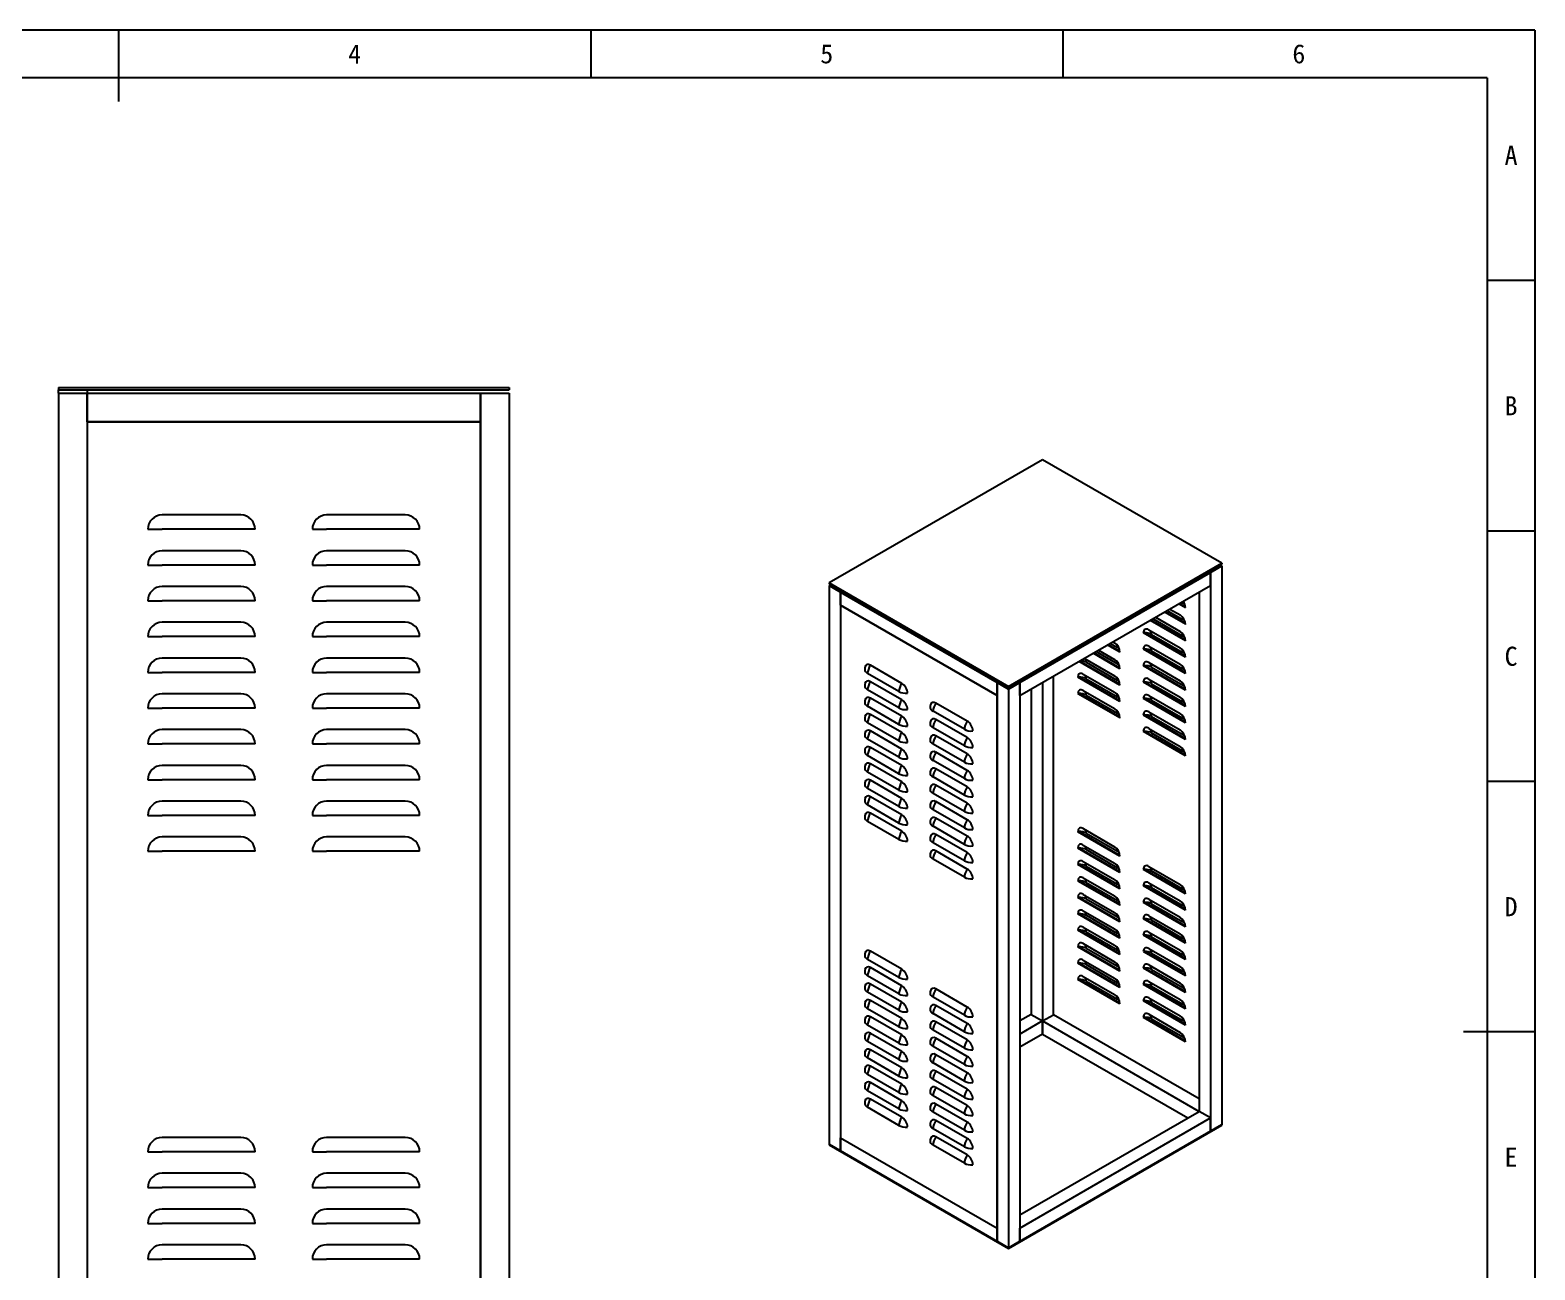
# Model space of a CAD drawing. Header units: millimetres. Extents: x -25 to 569, y -10 to 410.
# Drawn here: x 253.4 to 569, y 150.1 to 410 of the extents above; entities that cross this region are included whole.
import ezdxf
from ezdxf.enums import TextEntityAlignment as Align

# ---------------------------------------------------------------- set-up
doc = ezdxf.new("R2010")
doc.units = ezdxf.units.MM
doc.header["$LTSCALE"] = 10
for name, color, linetype in [('1轮廓实线层', 7, 'Continuous'), ('2细线层', 4, 'Continuous'), ('6文字层', 3, 'Continuous')]:
    doc.layers.add(name, color=color, linetype=linetype)

msp = doc.modelspace()

# ---------------------------------------------------------------- linework, layer by layer
at = {"layer": '1轮廓实线层'}
for p, q in [((272, 410), (272, 395)), ((559, 400), (0, 400)), ((559, 400), (559, 0)), ((569, 200), (554, 200))]:
    msp.add_line(p, q, dxfattribs=at)
at = {"layer": '1轮廓实线层', "color": 7}
for p, q in [((259.38, 335.07), (353.88, 335.07)), ((259.38, 335.07), (259.38, 334.62)), ((259.38, 334.62), (353.88, 334.62)), ((259.38, 333.87), (259.38, 334.62)), ((265.38, 334.62), (265.38, 333.87)), ((353.88, 335.07), (353.88, 334.62)), ((259.38, 333.87), (259.38, 78.87)), ((259.38, 333.87), (265.38, 333.87)), ((265.38, 333.87), (265.38, 78.87)), ((265.38, 333.87), (347.88, 333.87)), ((265.38, 327.87), (265.38, 333.87)), ((347.88, 333.87), (347.88, 78.87)), ((347.88, 327.87), (347.88, 333.87)), ((347.88, 333.87), (353.88, 333.87)), ((353.88, 333.87), (353.88, 78.87)), ((265.38, 327.87), (265.38, 84.87)), ((265.38, 327.87), (347.88, 327.87)), ((347.88, 327.87), (265.38, 327.87)), ((347.88, 84.87), (347.88, 327.87)), ((465.77, 319.95), (421.02, 294.12)), ((503.36, 298.25), (465.77, 319.95)), ((297.63, 308.37), (281.13, 308.37)), ((332.13, 308.37), (315.63, 308.37)), ((278.13, 305.37), (281.13, 305.37)), ((297.63, 305.37), (281.13, 305.37)), ((300.63, 305.37), (297.63, 305.37)), ((312.63, 305.37), (315.63, 305.37)), ((332.13, 305.37), (315.63, 305.37)), ((335.13, 305.37), (332.13, 305.37)), ((297.63, 300.87), (281.13, 300.87)), ((332.13, 300.87), (315.63, 300.87)), ((278.13, 297.87), (281.13, 297.87)), ((297.63, 297.87), (281.13, 297.87)), ((300.63, 297.87), (297.63, 297.87)), ((312.63, 297.87), (315.63, 297.87)), ((332.13, 297.87), (315.63, 297.87)), ((335.13, 297.87), (332.13, 297.87)), ((458.61, 272.42), (503.36, 298.25)), ((458.61, 272.21), (503.36, 298.05)), ((500.97, 296.32), (503.36, 297.7)), ((503.36, 297.7), (503.06, 297.87)), ((503.36, 298.25), (503.36, 298.05)), ((503.36, 297.7), (503.36, 180.59)), ((421.02, 294.12), (458.61, 272.42)), ((421.02, 294.12), (421.02, 293.91)), ((421.02, 293.91), (458.61, 272.21)), ((421.32, 293.74), (421.02, 293.57)), ((421.02, 293.57), (421.02, 176.45)), ((421.02, 293.57), (423.41, 292.19)), ((461, 273.25), (500.97, 296.32)), ((461, 270.49), (500.97, 293.57)), ((500.67, 296.5), (500.97, 296.32)), ((500.97, 296.32), (500.67, 296.5)), ((500.97, 296.32), (500.97, 179.21)), ((500.97, 293.57), (500.97, 296.32)), ((278.13, 290.37), (281.13, 290.37)), ((297.63, 293.37), (281.13, 293.37)), ((297.63, 290.37), (281.13, 290.37)), ((300.63, 290.37), (297.63, 290.37)), ((312.63, 290.37), (315.63, 290.37)), ((332.13, 293.37), (315.63, 293.37)), ((332.13, 290.37), (315.63, 290.37)), ((335.13, 290.37), (332.13, 290.37)), ((423.41, 292.19), (423.71, 292.36)), ((423.41, 292.19), (423.71, 292.36)), ((423.41, 292.19), (456.22, 273.25)), ((423.41, 292.19), (423.41, 175.07)), ((423.41, 289.43), (423.41, 292.19)), ((498.58, 292.19), (498.58, 183.34)), ((423.41, 289.43), (456.22, 270.49)), ((456.22, 270.49), (423.41, 289.43)), ((423.41, 289.43), (423.41, 177.83)), ((495.72, 285.44), (491.3, 287.99)), ((495.71, 285.58), (491.42, 288.06)), ((491.9, 288.33), (495.18, 286.44)), ((492.44, 288.64), (494.59, 287.4)), ((495.72, 288.88), (494.29, 289.71)), ((495.71, 289.03), (494.41, 289.78)), ((494.88, 290.05), (495.18, 289.88)), ((297.63, 285.87), (281.13, 285.87)), ((332.13, 285.87), (315.63, 285.87)), ((488.02, 284.3), (494.59, 280.51)), ((495.72, 282), (488.32, 286.27)), ((495.71, 282.14), (488.44, 286.33)), ((488.92, 286.61), (495.18, 282.99)), ((489.45, 286.92), (494.59, 283.96)), ((278.13, 282.87), (281.13, 282.87)), ((297.63, 282.87), (281.13, 282.87)), ((300.63, 282.87), (297.63, 282.87)), ((312.63, 282.87), (315.63, 282.87)), ((332.13, 282.87), (315.63, 282.87)), ((335.13, 282.87), (332.13, 282.87)), ((481.99, 279.58), (479.37, 281.1)), ((481.99, 279.73), (479.49, 281.17)), ((479.97, 281.44), (481.46, 280.58)), ((480.5, 281.75), (480.86, 281.54)), ((495.72, 278.55), (486.89, 283.65)), ((495.71, 278.69), (487.1, 283.66)), ((488.02, 280.86), (494.59, 277.07)), ((488.62, 283.34), (495.18, 279.55)), ((297.63, 278.37), (281.13, 278.37)), ((332.13, 278.37), (315.63, 278.37)), ((481.99, 272.84), (473.52, 277.72)), ((474.54, 278.31), (480.86, 274.66)), ((481.99, 276.14), (476.39, 279.38)), ((481.99, 276.28), (476.51, 279.45)), ((476.98, 279.72), (481.46, 277.14)), ((477.52, 280.03), (480.86, 278.1)), ((495.72, 275.11), (486.89, 280.2)), ((495.71, 275.25), (487.1, 280.22)), ((488.62, 279.89), (495.18, 276.1)), ((278.13, 275.37), (281.13, 275.37)), ((297.63, 275.37), (281.13, 275.37)), ((300.63, 275.37), (297.63, 275.37)), ((312.63, 275.37), (315.63, 275.37)), ((332.13, 275.37), (315.63, 275.37)), ((335.13, 275.37), (332.13, 275.37)), ((435.64, 271.35), (429.08, 275.14)), ((436.24, 273.07), (429.67, 276.86)), ((468.04, 203.6), (468.04, 274.55)), ((481.99, 272.69), (473.41, 277.65)), ((474.3, 275), (480.86, 271.21)), ((474.9, 277.48), (481.46, 273.69)), ((495.72, 271.66), (486.89, 276.76)), ((495.71, 271.8), (487.1, 276.77)), ((488.02, 277.41), (494.59, 273.62)), ((488.62, 276.45), (495.18, 272.66)), ((435.64, 267.91), (429.08, 271.69)), ((436.24, 269.63), (429.67, 273.42)), ((456.22, 273.25), (456.52, 273.42)), ((456.52, 273.42), (456.22, 273.25)), ((456.22, 273.25), (456.22, 156.13)), ((456.22, 273.25), (458.61, 271.87)), ((456.22, 270.49), (456.22, 273.25)), ((458.61, 271.87), (461, 273.25)), ((458.61, 272.42), (458.61, 272.21)), ((458.61, 271.87), (458.61, 154.75)), ((461, 273.25), (460.7, 273.42)), ((461, 273.25), (460.7, 273.42)), ((461, 273.25), (461, 156.13)), ((461, 270.49), (461, 273.25)), ((463.38, 271.87), (463.38, 203.66)), ((465.77, 273.25), (465.77, 199.53)), ((481.99, 269.25), (473.17, 274.35)), ((481.99, 269.39), (473.38, 274.36)), ((474.3, 271.56), (480.86, 267.77)), ((474.9, 274.04), (481.46, 270.25)), ((495.72, 268.22), (486.89, 273.31)), ((495.71, 268.36), (487.1, 273.33)), ((488.02, 273.97), (494.59, 270.18)), ((488.62, 273), (495.18, 269.21)), ((297.63, 270.87), (281.13, 270.87)), ((332.13, 270.87), (315.63, 270.87)), ((435.64, 264.46), (429.08, 268.25)), ((436.24, 266.18), (429.67, 269.97)), ((449.96, 265.15), (443.4, 268.94)), ((456.22, 158.88), (456.22, 270.49)), ((481.99, 265.81), (473.17, 270.9)), ((481.99, 265.95), (473.38, 270.92)), ((474.9, 270.59), (481.46, 266.8)), ((495.72, 264.77), (486.89, 269.87)), ((495.71, 264.91), (487.1, 269.88)), ((488.02, 270.52), (494.59, 266.73)), ((488.62, 269.56), (495.18, 265.77)), ((278.13, 267.87), (281.13, 267.87)), ((297.63, 267.87), (281.13, 267.87)), ((300.63, 267.87), (297.63, 267.87)), ((312.63, 267.87), (315.63, 267.87)), ((332.13, 267.87), (315.63, 267.87)), ((335.13, 267.87), (332.13, 267.87)), ((436.24, 262.74), (429.67, 266.53)), ((449.36, 263.43), (442.8, 267.22)), ((449.96, 261.71), (443.4, 265.49)), ((495.72, 261.33), (486.89, 266.42)), ((495.71, 261.47), (487.1, 266.44)), ((488.02, 267.08), (494.59, 263.29)), ((488.62, 266.11), (495.18, 262.33)), ((297.63, 263.37), (281.13, 263.37)), ((332.13, 263.37), (315.63, 263.37)), ((435.64, 261.02), (429.08, 264.81)), ((436.24, 259.29), (429.67, 263.08)), ((449.36, 259.98), (442.8, 263.77)), ((449.96, 258.26), (443.4, 262.05)), ((495.72, 257.88), (486.89, 262.98)), ((495.71, 258.02), (487.1, 263)), ((488.02, 263.63), (494.59, 259.84)), ((488.62, 262.67), (495.18, 258.88)), ((278.13, 260.37), (281.13, 260.37)), ((297.63, 260.37), (281.13, 260.37)), ((300.63, 260.37), (297.63, 260.37)), ((312.63, 260.37), (315.63, 260.37)), ((332.13, 260.37), (315.63, 260.37)), ((335.13, 260.37), (332.13, 260.37)), ((435.64, 257.57), (429.08, 261.36)), ((436.24, 255.85), (429.67, 259.64)), ((449.36, 256.54), (442.8, 260.33)), ((297.63, 255.87), (281.13, 255.87)), ((332.13, 255.87), (315.63, 255.87)), ((435.64, 254.13), (429.08, 257.92)), ((436.24, 252.41), (429.67, 256.19)), ((449.36, 253.09), (442.8, 256.88)), ((449.96, 254.82), (443.4, 258.61)), ((278.13, 252.87), (281.13, 252.87)), ((297.63, 252.87), (281.13, 252.87)), ((300.63, 252.87), (297.63, 252.87)), ((312.63, 252.87), (315.63, 252.87)), ((332.13, 252.87), (315.63, 252.87)), ((335.13, 252.87), (332.13, 252.87)), ((435.64, 250.68), (429.08, 254.47)), ((436.24, 248.96), (429.67, 252.75)), ((449.36, 249.65), (442.8, 253.44)), ((449.96, 251.37), (443.4, 255.16)), ((435.64, 247.24), (429.08, 251.03)), ((436.24, 245.52), (429.67, 249.31)), ((449.36, 246.2), (442.8, 249.99)), ((449.96, 247.93), (443.4, 251.72)), ((297.63, 248.37), (281.13, 248.37)), ((332.13, 248.37), (315.63, 248.37)), ((435.64, 243.79), (429.08, 247.58)), ((449.36, 242.76), (442.8, 246.55)), ((449.96, 244.48), (443.4, 248.27)), ((278.13, 245.37), (281.13, 245.37)), ((297.63, 245.37), (281.13, 245.37)), ((300.63, 245.37), (297.63, 245.37)), ((312.63, 245.37), (315.63, 245.37)), ((332.13, 245.37), (315.63, 245.37)), ((335.13, 245.37), (332.13, 245.37)), ((435.64, 240.35), (429.08, 244.14)), ((436.24, 242.07), (429.67, 245.86)), ((449.36, 239.32), (442.8, 243.1)), ((449.96, 241.04), (443.4, 244.83)), ((297.63, 240.87), (281.13, 240.87)), ((332.13, 240.87), (315.63, 240.87)), ((449.96, 237.59), (443.4, 241.38)), ((481.99, 236.87), (473.17, 241.97)), ((481.99, 237.01), (473.38, 241.98)), ((474.3, 242.62), (480.86, 238.83)), ((474.9, 241.66), (481.46, 237.87)), ((278.13, 237.87), (281.13, 237.87)), ((297.63, 237.87), (281.13, 237.87)), ((300.63, 237.87), (297.63, 237.87)), ((312.63, 237.87), (315.63, 237.87)), ((332.13, 237.87), (315.63, 237.87)), ((335.13, 237.87), (332.13, 237.87)), ((449.36, 235.87), (442.8, 239.66)), ((449.96, 234.15), (443.4, 237.94)), ((481.99, 233.43), (473.17, 238.52)), ((481.99, 233.57), (473.38, 238.54)), ((474.3, 239.18), (480.86, 235.39)), ((474.9, 238.21), (481.46, 234.42)), ((449.36, 232.43), (442.8, 236.22)), ((481.99, 229.98), (473.17, 235.08)), ((481.99, 230.12), (473.38, 235.09)), ((474.3, 235.73), (480.86, 231.94)), ((474.9, 234.77), (481.46, 230.98)), ((495.72, 228.95), (486.89, 234.04)), ((495.71, 229.09), (487.1, 234.06)), ((488.02, 234.7), (494.59, 230.91)), ((488.62, 233.74), (495.18, 229.95)), ((481.99, 226.54), (473.17, 231.63)), ((481.99, 226.68), (473.38, 231.65)), ((474.3, 232.29), (480.86, 228.5)), ((474.9, 231.32), (481.46, 227.54)), ((495.72, 225.5), (486.89, 230.6)), ((495.71, 225.65), (487.1, 230.62)), ((488.02, 231.25), (494.59, 227.46)), ((481.99, 223.09), (473.17, 228.19)), ((481.99, 223.23), (473.38, 228.2)), ((474.3, 228.84), (480.86, 225.05)), ((474.9, 227.88), (481.46, 224.09)), ((488.02, 227.81), (494.59, 224.02)), ((488.62, 230.29), (495.18, 226.5)), ((481.99, 219.65), (473.17, 224.74)), ((481.99, 219.79), (473.38, 224.76)), ((474.3, 225.4), (480.86, 221.61)), ((474.9, 224.44), (481.46, 220.65)), ((495.72, 222.06), (486.89, 227.16)), ((495.71, 222.2), (487.1, 227.17)), ((488.02, 224.36), (494.59, 220.58)), ((488.62, 226.85), (495.18, 223.06)), ((481.99, 216.2), (473.17, 221.3)), ((481.99, 216.34), (473.38, 221.32)), ((474.3, 221.95), (480.86, 218.16)), ((474.9, 220.99), (481.46, 217.2)), ((495.72, 218.61), (486.89, 223.71)), ((495.71, 218.76), (487.1, 223.73)), ((488.02, 220.92), (494.59, 217.13)), ((488.62, 223.4), (495.18, 219.61)), ((481.99, 212.76), (473.17, 217.86)), ((481.99, 212.9), (473.38, 217.87)), ((474.3, 218.51), (480.86, 214.72)), ((495.72, 215.17), (486.89, 220.27)), ((495.71, 215.31), (487.1, 220.28)), ((488.62, 219.96), (495.18, 216.17)), ((435.64, 211.41), (429.08, 215.2)), ((436.24, 213.14), (429.67, 216.93)), ((474.3, 215.06), (480.86, 211.27)), ((474.9, 217.55), (481.46, 213.76)), ((495.72, 211.73), (486.89, 216.82)), ((495.71, 211.87), (487.1, 216.84)), ((488.02, 217.48), (494.59, 213.69)), ((488.62, 216.51), (495.18, 212.72)), ((435.64, 207.97), (429.08, 211.76)), ((436.24, 209.69), (429.67, 213.48)), ((481.99, 209.31), (473.17, 214.41)), ((481.99, 209.46), (473.38, 214.43)), ((474.3, 211.62), (480.86, 207.83)), ((474.9, 214.1), (481.46, 210.31)), ((495.72, 208.28), (486.89, 213.38)), ((495.71, 208.42), (487.1, 213.39)), ((488.02, 214.03), (494.59, 210.24)), ((488.62, 213.07), (495.18, 209.28)), ((435.64, 204.53), (429.08, 208.31)), ((436.24, 206.25), (429.67, 210.04)), ((449.96, 205.21), (443.4, 209)), ((481.99, 205.87), (473.17, 210.97)), ((481.99, 206.01), (473.38, 210.98)), ((474.9, 210.66), (481.46, 206.87)), ((495.72, 204.84), (486.89, 209.93)), ((495.71, 204.98), (487.1, 209.95)), ((488.02, 210.59), (494.59, 206.8)), ((488.62, 209.62), (495.18, 205.83)), ((436.24, 202.8), (429.67, 206.59)), ((449.36, 203.49), (442.8, 207.28)), ((449.96, 201.77), (443.4, 205.56)), ((495.72, 201.39), (486.89, 206.49)), ((495.71, 201.53), (487.1, 206.5)), ((488.02, 207.14), (494.59, 203.35)), ((488.62, 206.18), (495.18, 202.39)), ((435.64, 201.08), (429.08, 204.87)), ((436.24, 199.36), (429.67, 203.15)), ((449.36, 200.05), (442.8, 203.84)), ((449.96, 198.33), (443.4, 202.11)), ((463.38, 203.66), (461, 202.29)), ((465.77, 202.29), (461, 199.53)), ((463.38, 203.66), (465.77, 202.29)), ((465.77, 202.29), (468.04, 203.6)), ((465.77, 202.29), (498.58, 183.34)), ((465.77, 202.29), (465.77, 199.53)), ((465.77, 199.53), (465.77, 202.29)), ((498.58, 185.96), (468.04, 203.6)), ((495.72, 197.95), (486.89, 203.04)), ((495.71, 198.09), (487.1, 203.06)), ((488.02, 203.7), (494.59, 199.91)), ((488.62, 202.73), (495.18, 198.95)), ((435.64, 197.64), (429.08, 201.43)), ((436.24, 195.91), (429.67, 199.7)), ((449.36, 196.6), (442.8, 200.39)), ((465.77, 199.53), (461, 196.78)), ((465.77, 199.53), (496.2, 181.96)), ((435.64, 194.19), (429.08, 197.98)), ((436.24, 192.47), (429.67, 196.26)), ((449.36, 193.16), (442.8, 196.95)), ((449.96, 194.88), (443.4, 198.67)), ((435.64, 190.75), (429.08, 194.54)), ((436.24, 189.02), (429.67, 192.81)), ((449.36, 189.71), (442.8, 193.5)), ((449.96, 191.44), (443.4, 195.22)), ((435.64, 187.3), (429.08, 191.09)), ((436.24, 185.58), (429.67, 189.37)), ((449.36, 186.27), (442.8, 190.06)), ((449.96, 187.99), (443.4, 191.78)), ((435.64, 183.86), (429.08, 187.65)), ((449.36, 182.82), (442.8, 186.61)), ((449.96, 184.55), (443.4, 188.34)), ((435.64, 180.41), (429.08, 184.2)), ((436.24, 182.14), (429.67, 185.92)), ((449.36, 179.38), (442.8, 183.17)), ((449.96, 181.1), (443.4, 184.89)), ((461, 161.64), (498.58, 183.34)), ((500.97, 181.96), (498.58, 183.34)), ((449.96, 177.66), (443.4, 181.45)), ((458.61, 154.75), (503.36, 180.59)), ((458.61, 154.61), (503.36, 180.45)), ((461, 158.88), (500.97, 181.96)), ((500.97, 179.21), (500.97, 181.96)), ((500.97, 179.21), (503.36, 180.59)), ((503.36, 180.59), (503.36, 180.45)), ((297.63, 177.87), (281.13, 177.87)), ((332.13, 177.87), (315.63, 177.87)), ((423.41, 177.83), (456.22, 158.88)), ((423.41, 177.83), (456.22, 158.88)), ((423.41, 175.07), (423.41, 177.83)), ((449.36, 175.94), (442.8, 179.72)), ((449.96, 174.21), (443.4, 178)), ((461, 156.13), (500.97, 179.21)), ((278.13, 174.87), (281.13, 174.87)), ((297.63, 174.87), (281.13, 174.87)), ((300.63, 174.87), (297.63, 174.87)), ((312.63, 174.87), (315.63, 174.87)), ((332.13, 174.87), (315.63, 174.87)), ((335.13, 174.87), (332.13, 174.87)), ((421.02, 176.45), (458.61, 154.75)), ((421.02, 176.45), (423.41, 175.07)), ((421.02, 176.45), (421.02, 176.31)), ((421.02, 176.31), (458.61, 154.61)), ((423.41, 175.07), (456.22, 156.13)), ((449.36, 172.49), (442.8, 176.28)), ((278.13, 167.37), (281.13, 167.37)), ((297.63, 170.37), (281.13, 170.37)), ((297.63, 167.37), (281.13, 167.37)), ((300.63, 167.37), (297.63, 167.37)), ((312.63, 167.37), (315.63, 167.37)), ((332.13, 170.37), (315.63, 170.37)), ((332.13, 167.37), (315.63, 167.37)), ((335.13, 167.37), (332.13, 167.37)), ((297.63, 162.87), (281.13, 162.87)), ((332.13, 162.87), (315.63, 162.87)), ((278.13, 159.87), (281.13, 159.87)), ((297.63, 159.87), (281.13, 159.87)), ((300.63, 159.87), (297.63, 159.87)), ((312.63, 159.87), (315.63, 159.87)), ((332.13, 159.87), (315.63, 159.87)), ((335.13, 159.87), (332.13, 159.87)), ((456.22, 156.13), (456.22, 158.88)), ((461, 156.13), (461, 158.88)), ((297.63, 155.37), (281.13, 155.37)), ((332.13, 155.37), (315.63, 155.37)), ((456.22, 156.13), (458.61, 154.75)), ((458.61, 154.75), (461, 156.13)), ((458.61, 154.75), (458.61, 154.61)), ((278.13, 152.37), (281.13, 152.37)), ((297.63, 152.37), (281.13, 152.37)), ((300.63, 152.37), (297.63, 152.37)), ((312.63, 152.37), (315.63, 152.37)), ((332.13, 152.37), (315.63, 152.37)), ((335.13, 152.37), (332.13, 152.37))]:
    msp.add_line(p, q, dxfattribs=at)
for centre, radius, start, end in [((281.13, 305.37), 3, 90, 180), ((297.63, 305.37), 3, 0, 90), ((315.63, 305.37), 3, 90, 180), ((332.13, 305.37), 3, 0, 90), ((281.13, 297.87), 3, 90, 180), ((297.63, 297.87), 3, 0, 90), ((315.63, 297.87), 3, 90, 180), ((332.13, 297.87), 3, 0, 90), ((281.13, 290.37), 3, 90, 180), ((297.63, 290.37), 3, 0, 90), ((315.63, 290.37), 3, 90, 180), ((332.13, 290.37), 3, 0, 90), ((281.13, 282.87), 3, 90, 180), ((297.63, 282.87), 3, 0, 90), ((315.63, 282.87), 3, 90, 180), ((332.13, 282.87), 3, 0, 90), ((281.13, 275.37), 3, 90, 180), ((297.63, 275.37), 3, 0, 90), ((315.63, 275.37), 3, 90, 180), ((332.13, 275.37), 3, 0, 90), ((430.57, 276), 2.11, 167.2943, 180), ((430.57, 272.56), 2.11, 167.2943, 180), ((281.13, 267.87), 3, 90, 180), ((297.63, 267.87), 3, 0, 90), ((315.63, 267.87), 3, 90, 180), ((332.13, 267.87), 3, 0, 90), ((430.57, 269.11), 2.11, 167.2943, 180), ((444.29, 268.08), 2.11, 167.2943, 180), ((430.57, 265.67), 2.11, 167.2943, 180), ((444.29, 264.63), 2.11, 167.2943, 180), ((281.13, 260.37), 3, 90, 180), ((297.63, 260.37), 3, 0, 90), ((315.63, 260.37), 3, 90, 180), ((332.13, 260.37), 3, 0, 90), ((430.57, 262.22), 2.11, 167.2943, 180), ((430.57, 258.78), 2.11, 167.2943, 180), ((444.29, 261.19), 2.11, 167.2943, 180), ((281.13, 252.87), 3, 90, 180), ((297.63, 252.87), 3, 0, 90), ((315.63, 252.87), 3, 90, 180), ((332.13, 252.87), 3, 0, 90), ((430.57, 255.33), 2.11, 167.2943, 180), ((444.29, 257.74), 2.11, 167.2943, 180), ((444.29, 254.3), 2.11, 167.2943, 180), ((430.57, 251.89), 2.11, 167.2943, 180), ((444.29, 250.86), 2.11, 167.2943, 180), ((281.13, 245.37), 3, 90, 180), ((297.63, 245.37), 3, 0, 90), ((315.63, 245.37), 3, 90, 180), ((332.13, 245.37), 3, 0, 90), ((430.57, 248.44), 2.11, 167.2943, 180), ((444.29, 247.41), 2.11, 167.2943, 180), ((430.57, 245), 2.11, 167.2943, 180), ((444.29, 243.97), 2.11, 167.2943, 180), ((281.13, 237.87), 3, 90, 180), ((297.63, 237.87), 3, 0, 90), ((315.63, 237.87), 3, 90, 180), ((332.13, 237.87), 3, 0, 90), ((444.29, 240.52), 2.11, 167.2943, 180), ((444.29, 237.08), 2.11, 167.2943, 180), ((430.57, 216.06), 2.11, 167.2943, 180), ((430.57, 212.62), 2.11, 167.2943, 180), ((430.57, 209.18), 2.11, 167.2943, 180), ((444.29, 208.14), 2.11, 167.2943, 180), ((430.57, 205.73), 2.11, 167.2943, 180), ((444.29, 204.7), 2.11, 167.2943, 180), ((430.57, 202.29), 2.11, 167.2943, 180), ((430.57, 198.84), 2.11, 167.2943, 180), ((444.29, 201.25), 2.11, 167.2943, 180), ((430.57, 195.4), 2.11, 167.2943, 180), ((444.29, 197.81), 2.11, 167.2943, 180), ((444.29, 194.36), 2.11, 167.2943, 180), ((430.57, 191.95), 2.11, 167.2943, 180), ((444.29, 190.92), 2.11, 167.2943, 180), ((430.57, 188.51), 2.11, 167.2943, 180), ((444.29, 187.47), 2.11, 167.2943, 180), ((430.57, 185.06), 2.11, 167.2943, 180), ((444.29, 184.03), 2.11, 167.2943, 180), ((444.29, 180.59), 2.11, 167.2943, 180), ((281.13, 174.87), 3, 90, 180), ((297.63, 174.87), 3, 0, 90), ((315.63, 174.87), 3, 90, 180), ((332.13, 174.87), 3, 0, 90), ((444.29, 177.14), 2.11, 167.2943, 180), ((281.13, 167.37), 3, 90, 180), ((297.63, 167.37), 3, 0, 90), ((315.63, 167.37), 3, 90, 180), ((332.13, 167.37), 3, 0, 90), ((281.13, 159.87), 3, 90, 180), ((297.63, 159.87), 3, 0, 90), ((315.63, 159.87), 3, 90, 180), ((332.13, 159.87), 3, 0, 90), ((281.13, 152.37), 3, 90, 180), ((297.63, 152.37), 3, 0, 90), ((315.63, 152.37), 3, 90, 180), ((332.13, 152.37), 3, 0, 90)]:
    msp.add_arc(centre, radius, start, end, dxfattribs=at)
for centre, major_axis, start_param, end_param in [((494.59, 286.09), (-0.8, 1.39), 3.926991, 5.497787), ((493.81, 289.09), (-0.97, -1.68), 2.356194, 2.575336), ((493.81, 289.09), (-1.94, 0), 3.529908, 3.926991), ((494.59, 289.54), (-0.8, 1.39), 3.926991, 4.899824), ((488.02, 282.99), (0.8, -1.39), 2.356194, 3.926991), ((487.25, 282.55), (-0.97, -1.68), 2.356194, 2.956891), ((493.81, 285.65), (-0.97, -1.68), 2.356194, 2.753277), ((493.81, 285.65), (-1.94, 0), 3.529908, 3.926991), ((480.86, 280.24), (-0.8, 1.39), 3.926991, 5.497787), ((480.09, 279.79), (-0.97, -1.68), 2.356194, 2.753277), ((487.25, 282.55), (-1.94, 0), 4.787339, 4.89709), ((488.02, 279.55), (0.8, -1.39), 2.356194, 3.926991), ((487.25, 282.55), (1.94, 0), 0.785398, 1.645746), ((494.59, 282.65), (-0.8, 1.39), 3.926991, 5.497787), ((493.81, 282.2), (-0.97, -1.68), 2.356194, 2.753277), ((493.81, 282.2), (-1.94, 0), 3.529908, 3.926991), ((473.52, 276.69), (1.94, 0), 0.785398, 1.495847), ((473.52, 276.69), (-0.97, -1.68), 2.356194, 2.956891), ((480.86, 276.79), (-0.8, 1.39), 3.926991, 5.497787), ((480.09, 279.79), (-1.94, 0), 3.529908, 3.926991), ((487.25, 279.1), (-1.94, 0), 4.787339, 4.89709), ((488.02, 276.1), (0.8, -1.39), 2.356194, 3.926991), ((487.25, 279.1), (1.94, 0), 0.785398, 1.645746), ((487.25, 279.1), (-0.97, -1.68), 2.356194, 2.956891), ((494.59, 279.2), (-0.8, 1.39), 3.926991, 5.497787), ((493.81, 278.76), (-0.97, -1.68), 2.356194, 2.753277), ((493.81, 278.76), (-1.94, 0), 3.529908, 3.926991), ((430.57, 276), (2.11, 0), 3.141593, 3.926991), ((429.67, 275.48), (0.84, -1.46), 2.356194, 3.700583), ((430.57, 276), (1.05, 1.83), 1.428899, 2.356194), ((474.3, 273.69), (0.8, -1.39), 2.356194, 3.926991), ((473.52, 273.25), (-0.97, -1.68), 2.356194, 2.956891), ((480.86, 273.35), (-0.8, 1.39), 3.926991, 5.497787), ((480.09, 276.35), (-0.97, -1.68), 2.356194, 2.753277), ((480.09, 276.35), (-1.94, 0), 3.529908, 3.926991), ((487.25, 275.66), (-1.94, 0), 4.787339, 4.89709), ((487.25, 275.66), (1.94, 0), 0.785398, 1.645746), ((487.25, 275.66), (-0.97, -1.68), 2.356194, 2.956891), ((494.59, 275.76), (-0.8, 1.39), 3.926991, 5.497787), ((493.81, 275.31), (-0.97, -1.68), 2.356194, 2.753277), ((493.81, 275.31), (-1.94, 0), 3.529908, 3.926991), ((430.57, 272.56), (2.11, 0), 3.141593, 3.926991), ((429.67, 272.04), (0.84, -1.46), 2.356194, 3.700583), ((430.57, 272.56), (1.05, 1.83), 1.428899, 2.356194), ((437.13, 272.21), (1.05, 1.83), 1.428899, 2.356194), ((436.24, 271.69), (-0.84, 1.46), 3.926991, 5.497787), ((473.52, 273.25), (-1.94, 0), 4.787339, 4.89709), ((474.3, 270.25), (0.8, -1.39), 2.356194, 3.926991), ((473.52, 273.25), (1.94, 0), 0.785398, 1.645746), ((480.09, 272.9), (-0.97, -1.68), 2.356194, 2.753277), ((480.09, 272.9), (-1.94, 0), 3.529908, 3.926991), ((488.02, 272.66), (0.8, -1.39), 2.356194, 3.926991), ((487.25, 272.21), (-1.94, 0), 4.787339, 4.89709), ((487.25, 272.21), (1.94, 0), 0.785398, 1.645746), ((487.25, 272.21), (-0.97, -1.68), 2.356194, 2.956891), ((494.59, 272.31), (-0.8, 1.39), 3.926991, 5.497787), ((493.81, 271.87), (-0.97, -1.68), 2.356194, 2.753277), ((493.81, 271.87), (-1.94, 0), 3.529908, 3.926991), ((430.57, 269.11), (2.11, 0), 3.141593, 3.926991), ((429.67, 268.59), (0.84, -1.46), 2.356194, 3.700583), ((430.57, 269.11), (1.05, 1.83), 1.428899, 2.356194), ((437.13, 272.21), (2.11, 0), 3.926991, 4.854286), ((437.13, 268.77), (1.05, 1.83), 1.428899, 2.356194), ((436.24, 268.25), (-0.84, 1.46), 3.926991, 5.497787), ((443.4, 267.56), (0.84, -1.46), 2.356194, 3.700583), ((444.29, 268.08), (1.05, 1.83), 1.428899, 2.356194), ((473.52, 269.8), (-1.94, 0), 4.787339, 4.89709), ((473.52, 269.8), (1.94, 0), 0.785398, 1.645746), ((473.52, 269.8), (-0.97, -1.68), 2.356194, 2.956891), ((480.86, 269.9), (-0.8, 1.39), 3.926991, 5.497787), ((480.09, 269.46), (-0.97, -1.68), 2.356194, 2.753277), ((480.09, 269.46), (-1.94, 0), 3.529908, 3.926991), ((488.02, 269.21), (0.8, -1.39), 2.356194, 3.926991), ((487.25, 268.77), (-1.94, 0), 4.787339, 4.89709), ((487.25, 268.77), (1.94, 0), 0.785398, 1.645746), ((487.25, 268.77), (-0.97, -1.68), 2.356194, 2.956891), ((494.59, 268.87), (-0.8, 1.39), 3.926991, 5.497787), ((493.81, 268.42), (-0.97, -1.68), 2.356194, 2.753277), ((493.81, 268.42), (-1.94, 0), 3.529908, 3.926991), ((430.57, 265.67), (2.11, 0), 3.141593, 3.926991), ((429.67, 265.15), (0.84, -1.46), 2.356194, 3.700583), ((430.57, 265.67), (1.05, 1.83), 1.428899, 2.356194), ((437.13, 268.77), (2.11, 0), 3.926991, 4.854286), ((437.13, 265.32), (1.05, 1.83), 1.428899, 2.356194), ((436.24, 264.81), (-0.84, 1.46), 3.926991, 5.497787), ((444.29, 268.08), (2.11, 0), 3.141593, 3.926991), ((443.4, 264.12), (0.84, -1.46), 2.356194, 3.700583), ((444.29, 264.63), (1.05, 1.83), 1.428899, 2.356194), ((450.85, 264.29), (1.05, 1.83), 1.428899, 2.356194), ((449.96, 263.77), (-0.84, 1.46), 3.926991, 5.497787), ((480.86, 266.46), (-0.8, 1.39), 3.926991, 5.497787), ((480.09, 266.01), (-0.97, -1.68), 2.356194, 2.753277), ((480.09, 266.01), (-1.94, 0), 3.529908, 3.926991), ((488.02, 265.77), (0.8, -1.39), 2.356194, 3.926991), ((487.25, 265.32), (-1.94, 0), 4.787339, 4.89709), ((487.25, 265.32), (1.94, 0), 0.785398, 1.645746), ((487.25, 265.32), (-0.97, -1.68), 2.356194, 2.956891), ((494.59, 265.43), (-0.8, 1.39), 3.926991, 5.497787), ((493.81, 264.98), (-0.97, -1.68), 2.356194, 2.753277), ((493.81, 264.98), (-1.94, 0), 3.529908, 3.926991), ((430.57, 262.22), (2.11, 0), 3.141593, 3.926991), ((429.67, 261.71), (0.84, -1.46), 2.356194, 3.700583), ((430.57, 262.22), (1.05, 1.83), 1.428899, 2.356194), ((437.13, 265.32), (2.11, 0), 3.926991, 4.854286), ((437.13, 261.88), (1.05, 1.83), 1.428899, 2.356194), ((436.24, 261.36), (-0.84, 1.46), 3.926991, 5.497787), ((444.29, 264.63), (2.11, 0), 3.141593, 3.926991), ((443.4, 260.67), (0.84, -1.46), 2.356194, 3.700583), ((444.29, 261.19), (1.05, 1.83), 1.428899, 2.356194), ((450.85, 264.29), (2.11, 0), 3.926991, 4.854286), ((488.02, 262.33), (0.8, -1.39), 2.356194, 3.926991), ((487.25, 261.88), (-1.94, 0), 4.787339, 4.89709), ((487.25, 261.88), (1.94, 0), 0.785398, 1.645746), ((487.25, 261.88), (-0.97, -1.68), 2.356194, 2.956891), ((494.59, 261.98), (-0.8, 1.39), 3.926991, 5.497787), ((493.81, 261.53), (-0.97, -1.68), 2.356194, 2.753277), ((493.81, 261.53), (-1.94, 0), 3.529908, 3.926991), ((430.57, 258.78), (2.11, 0), 3.141593, 3.926991), ((429.67, 258.26), (0.84, -1.46), 2.356194, 3.700583), ((430.57, 258.78), (1.05, 1.83), 1.428899, 2.356194), ((437.13, 261.88), (2.11, 0), 3.926991, 4.854286), ((437.13, 258.43), (1.05, 1.83), 1.428899, 2.356194), ((436.24, 257.92), (-0.84, 1.46), 3.926991, 5.497787), ((444.29, 261.19), (2.11, 0), 3.141593, 3.926991), ((443.4, 257.23), (0.84, -1.46), 2.356194, 3.700583), ((450.85, 260.84), (1.05, 1.83), 1.428899, 2.356194), ((450.85, 260.84), (2.11, 0), 3.926991, 4.854286), ((449.96, 260.33), (-0.84, 1.46), 3.926991, 5.497787), ((494.59, 258.54), (-0.8, 1.39), 3.926991, 5.497787), ((493.81, 258.09), (-0.97, -1.68), 2.356194, 2.753277), ((493.81, 258.09), (-1.94, 0), 3.529908, 3.926991), ((429.67, 254.82), (0.84, -1.46), 2.356194, 3.700583), ((430.57, 255.33), (1.05, 1.83), 1.428899, 2.356194), ((437.13, 258.43), (2.11, 0), 3.926991, 4.854286), ((437.13, 254.99), (1.05, 1.83), 1.428899, 2.356194), ((436.24, 254.47), (-0.84, 1.46), 3.926991, 5.497787), ((444.29, 257.74), (2.11, 0), 3.141593, 3.926991), ((444.29, 257.74), (1.05, 1.83), 1.428899, 2.356194), ((450.85, 257.4), (1.05, 1.83), 1.428899, 2.356194), ((450.85, 257.4), (2.11, 0), 3.926991, 4.854286), ((449.96, 256.88), (-0.84, 1.46), 3.926991, 5.497787), ((430.57, 255.33), (2.11, 0), 3.141593, 3.926991), ((429.67, 251.37), (0.84, -1.46), 2.356194, 3.700583), ((430.57, 251.89), (1.05, 1.83), 1.428899, 2.356194), ((437.13, 254.99), (2.11, 0), 3.926991, 4.854286), ((444.29, 254.3), (2.11, 0), 3.141593, 3.926991), ((443.4, 253.78), (0.84, -1.46), 2.356194, 3.700583), ((444.29, 254.3), (1.05, 1.83), 1.428899, 2.356194), ((450.85, 253.96), (1.05, 1.83), 1.428899, 2.356194), ((450.85, 253.96), (2.11, 0), 3.926991, 4.854286), ((449.96, 253.44), (-0.84, 1.46), 3.926991, 5.497787), ((430.57, 251.89), (2.11, 0), 3.141593, 3.926991), ((429.67, 247.93), (0.84, -1.46), 2.356194, 3.700583), ((430.57, 248.44), (1.05, 1.83), 1.428899, 2.356194), ((437.13, 251.54), (1.05, 1.83), 1.428899, 2.356194), ((437.13, 251.54), (2.11, 0), 3.926991, 4.854286), ((436.24, 251.03), (-0.84, 1.46), 3.926991, 5.497787), ((444.29, 250.86), (2.11, 0), 3.141593, 3.926991), ((443.4, 250.34), (0.84, -1.46), 2.356194, 3.700583), ((444.29, 250.86), (1.05, 1.83), 1.428899, 2.356194), ((450.85, 250.51), (1.05, 1.83), 1.428899, 2.356194), ((450.85, 250.51), (2.11, 0), 3.926991, 4.854286), ((449.96, 249.99), (-0.84, 1.46), 3.926991, 5.497787), ((430.57, 248.44), (2.11, 0), 3.141593, 3.926991), ((429.67, 244.48), (0.84, -1.46), 2.356194, 3.700583), ((437.13, 248.1), (1.05, 1.83), 1.428899, 2.356194), ((437.13, 248.1), (2.11, 0), 3.926991, 4.854286), ((436.24, 247.58), (-0.84, 1.46), 3.926991, 5.497787), ((444.29, 247.41), (2.11, 0), 3.141593, 3.926991), ((443.4, 246.89), (0.84, -1.46), 2.356194, 3.700583), ((444.29, 247.41), (1.05, 1.83), 1.428899, 2.356194), ((450.85, 247.07), (1.05, 1.83), 1.428899, 2.356194), ((450.85, 247.07), (2.11, 0), 3.926991, 4.854286), ((449.96, 246.55), (-0.84, 1.46), 3.926991, 5.497787), ((430.57, 245), (2.11, 0), 3.141593, 3.926991), ((430.57, 245), (1.05, 1.83), 1.428899, 2.356194), ((437.13, 244.65), (1.05, 1.83), 1.428899, 2.356194), ((437.13, 244.65), (2.11, 0), 3.926991, 4.854286), ((436.24, 244.14), (-0.84, 1.46), 3.926991, 5.497787), ((444.29, 243.97), (2.11, 0), 3.141593, 3.926991), ((443.4, 243.45), (0.84, -1.46), 2.356194, 3.700583), ((444.29, 243.97), (1.05, 1.83), 1.428899, 2.356194), ((450.85, 243.62), (1.05, 1.83), 1.428899, 2.356194), ((449.96, 243.1), (-0.84, 1.46), 3.926991, 5.497787), ((437.13, 241.21), (1.05, 1.83), 1.428899, 2.356194), ((437.13, 241.21), (2.11, 0), 3.926991, 4.854286), ((436.24, 240.69), (-0.84, 1.46), 3.926991, 5.497787), ((444.29, 240.52), (2.11, 0), 3.141593, 3.926991), ((443.4, 240), (0.84, -1.46), 2.356194, 3.700583), ((444.29, 240.52), (1.05, 1.83), 1.428899, 2.356194), ((450.85, 243.62), (2.11, 0), 3.926991, 4.854286), ((450.85, 240.18), (1.05, 1.83), 1.428899, 2.356194), ((449.96, 239.66), (-0.84, 1.46), 3.926991, 5.497787), ((474.3, 241.31), (0.8, -1.39), 2.356194, 3.926991), ((473.52, 240.87), (-1.94, 0), 4.787339, 4.89709), ((473.52, 240.87), (1.94, 0), 0.785398, 1.645746), ((473.52, 240.87), (-0.97, -1.68), 2.356194, 2.956891), ((444.29, 237.08), (2.11, 0), 3.141593, 3.926991), ((443.4, 236.56), (0.84, -1.46), 2.356194, 3.700583), ((444.29, 237.08), (1.05, 1.83), 1.428899, 2.356194), ((450.85, 240.18), (2.11, 0), 3.926991, 4.854286), ((450.85, 236.73), (1.05, 1.83), 1.428899, 2.356194), ((449.96, 236.22), (-0.84, 1.46), 3.926991, 5.497787), ((474.3, 237.87), (0.8, -1.39), 2.356194, 3.926991), ((473.52, 237.42), (-1.94, 0), 4.787339, 4.89709), ((473.52, 237.42), (1.94, 0), 0.785398, 1.645746), ((473.52, 237.42), (-0.97, -1.68), 2.356194, 2.956891), ((480.86, 237.52), (-0.8, 1.39), 3.926991, 5.497787), ((480.09, 237.08), (-0.97, -1.68), 2.356194, 2.753277), ((480.09, 237.08), (-1.94, 0), 3.529908, 3.926991), ((450.85, 236.73), (2.11, 0), 3.926991, 4.854286), ((450.85, 233.29), (1.05, 1.83), 1.428899, 2.356194), ((449.96, 232.77), (-0.84, 1.46), 3.926991, 5.497787), ((474.3, 234.42), (0.8, -1.39), 2.356194, 3.926991), ((473.52, 233.98), (-1.94, 0), 4.787339, 4.89709), ((473.52, 233.98), (1.94, 0), 0.785398, 1.645746), ((473.52, 233.98), (-0.97, -1.68), 2.356194, 2.956891), ((480.86, 234.08), (-0.8, 1.39), 3.926991, 5.497787), ((480.09, 233.63), (-0.97, -1.68), 2.356194, 2.753277), ((480.09, 233.63), (-1.94, 0), 3.529908, 3.926991), ((488.02, 233.39), (0.8, -1.39), 2.356194, 3.926991), ((487.25, 232.94), (-1.94, 0), 4.787339, 4.89709), ((487.25, 232.94), (1.94, 0), 0.785398, 1.645746), ((487.25, 232.94), (-0.97, -1.68), 2.356194, 2.956891), ((450.85, 233.29), (2.11, 0), 3.926991, 4.854286), ((474.3, 230.98), (0.8, -1.39), 2.356194, 3.926991), ((473.52, 230.53), (-1.94, 0), 4.787339, 4.89709), ((473.52, 230.53), (1.94, 0), 0.785398, 1.645746), ((473.52, 230.53), (-0.97, -1.68), 2.356194, 2.956891), ((480.86, 230.64), (-0.8, 1.39), 3.926991, 5.497787), ((480.09, 230.19), (-0.97, -1.68), 2.356194, 2.753277), ((480.09, 230.19), (-1.94, 0), 3.529908, 3.926991), ((488.02, 229.95), (0.8, -1.39), 2.356194, 3.926991), ((487.25, 229.5), (-1.94, 0), 4.787339, 4.89709), ((487.25, 229.5), (1.94, 0), 0.785398, 1.645746), ((487.25, 229.5), (-0.97, -1.68), 2.356194, 2.956891), ((494.59, 229.6), (-0.8, 1.39), 3.926991, 5.497787), ((493.81, 229.15), (-0.97, -1.68), 2.356194, 2.753277), ((474.3, 227.54), (0.8, -1.39), 2.356194, 3.926991), ((473.52, 227.09), (-1.94, 0), 4.787339, 4.89709), ((473.52, 227.09), (1.94, 0), 0.785398, 1.645746), ((473.52, 227.09), (-0.97, -1.68), 2.356194, 2.956891), ((480.86, 227.19), (-0.8, 1.39), 3.926991, 5.497787), ((480.09, 226.74), (-0.97, -1.68), 2.356194, 2.753277), ((480.09, 226.74), (-1.94, 0), 3.529908, 3.926991), ((488.02, 226.5), (0.8, -1.39), 2.356194, 3.926991), ((487.25, 226.05), (-0.97, -1.68), 2.356194, 2.956891), ((494.59, 226.16), (-0.8, 1.39), 3.926991, 5.497787), ((493.81, 229.15), (-1.94, 0), 3.529908, 3.926991), ((474.3, 224.09), (0.8, -1.39), 2.356194, 3.926991), ((473.52, 223.64), (-1.94, 0), 4.787339, 4.89709), ((473.52, 223.64), (1.94, 0), 0.785398, 1.645746), ((473.52, 223.64), (-0.97, -1.68), 2.356194, 2.956891), ((480.86, 223.75), (-0.8, 1.39), 3.926991, 5.497787), ((480.09, 223.3), (-0.97, -1.68), 2.356194, 2.753277), ((480.09, 223.3), (-1.94, 0), 3.529908, 3.926991), ((487.25, 226.05), (-1.94, 0), 4.787339, 4.89709), ((488.02, 223.06), (0.8, -1.39), 2.356194, 3.926991), ((487.25, 226.05), (1.94, 0), 0.785398, 1.645746), ((487.25, 222.61), (-0.97, -1.68), 2.356194, 2.956891), ((493.81, 225.71), (-0.97, -1.68), 2.356194, 2.753277), ((493.81, 225.71), (-1.94, 0), 3.529908, 3.926991), ((474.3, 220.65), (0.8, -1.39), 2.356194, 3.926991), ((473.52, 220.2), (-1.94, 0), 4.787339, 4.89709), ((473.52, 220.2), (1.94, 0), 0.785398, 1.645746), ((473.52, 220.2), (-0.97, -1.68), 2.356194, 2.956891), ((480.86, 220.3), (-0.8, 1.39), 3.926991, 5.497787), ((480.09, 219.85), (-0.97, -1.68), 2.356194, 2.753277), ((487.25, 222.61), (-1.94, 0), 4.787339, 4.89709), ((488.02, 219.61), (0.8, -1.39), 2.356194, 3.926991), ((487.25, 222.61), (1.94, 0), 0.785398, 1.645746), ((494.59, 222.71), (-0.8, 1.39), 3.926991, 5.497787), ((493.81, 222.27), (-0.97, -1.68), 2.356194, 2.753277), ((493.81, 222.27), (-1.94, 0), 3.529908, 3.926991), ((474.3, 217.2), (0.8, -1.39), 2.356194, 3.926991), ((473.52, 216.75), (-1.94, 0), 4.787339, 4.89709), ((473.52, 216.75), (1.94, 0), 0.785398, 1.645746), ((473.52, 216.75), (-0.97, -1.68), 2.356194, 2.956891), ((480.86, 216.86), (-0.8, 1.39), 3.926991, 5.497787), ((480.09, 216.41), (-0.97, -1.68), 2.356194, 2.753277), ((480.09, 219.85), (-1.94, 0), 3.529908, 3.926991), ((487.25, 219.16), (-1.94, 0), 4.787339, 4.89709), ((487.25, 219.16), (1.94, 0), 0.785398, 1.645746), ((487.25, 219.16), (-0.97, -1.68), 2.356194, 2.956891), ((494.59, 219.27), (-0.8, 1.39), 3.926991, 5.497787), ((493.81, 218.82), (-0.97, -1.68), 2.356194, 2.753277), ((493.81, 218.82), (-1.94, 0), 3.529908, 3.926991), ((430.57, 216.06), (2.11, 0), 3.141593, 3.926991), ((429.67, 215.55), (0.84, -1.46), 2.356194, 3.700583), ((430.57, 216.06), (1.05, 1.83), 1.428899, 2.356194), ((474.3, 213.76), (0.8, -1.39), 2.356194, 3.926991), ((473.52, 213.31), (-0.97, -1.68), 2.356194, 2.956891), ((480.86, 213.41), (-0.8, 1.39), 3.926991, 5.497787), ((480.09, 216.41), (-1.94, 0), 3.529908, 3.926991), ((488.02, 216.17), (0.8, -1.39), 2.356194, 3.926991), ((487.25, 215.72), (-1.94, 0), 4.787339, 4.89709), ((487.25, 215.72), (1.94, 0), 0.785398, 1.645746), ((487.25, 215.72), (-0.97, -1.68), 2.356194, 2.956891), ((494.59, 215.82), (-0.8, 1.39), 3.926991, 5.497787), ((493.81, 215.38), (-0.97, -1.68), 2.356194, 2.753277), ((493.81, 215.38), (-1.94, 0), 3.529908, 3.926991), ((430.57, 212.62), (2.11, 0), 3.141593, 3.926991), ((429.67, 212.1), (0.84, -1.46), 2.356194, 3.700583), ((430.57, 212.62), (1.05, 1.83), 1.428899, 2.356194), ((437.13, 212.28), (1.05, 1.83), 1.428899, 2.356194), ((436.24, 211.76), (-0.84, 1.46), 3.926991, 5.497787), ((473.52, 213.31), (-1.94, 0), 4.787339, 4.89709), ((474.3, 210.31), (0.8, -1.39), 2.356194, 3.926991), ((473.52, 213.31), (1.94, 0), 0.785398, 1.645746), ((480.09, 212.96), (-0.97, -1.68), 2.356194, 2.753277), ((480.09, 212.96), (-1.94, 0), 3.529908, 3.926991), ((488.02, 212.72), (0.8, -1.39), 2.356194, 3.926991), ((487.25, 212.28), (-1.94, 0), 4.787339, 4.89709), ((487.25, 212.28), (1.94, 0), 0.785398, 1.645746), ((487.25, 212.28), (-0.97, -1.68), 2.356194, 2.956891), ((494.59, 212.38), (-0.8, 1.39), 3.926991, 5.497787), ((493.81, 211.93), (-0.97, -1.68), 2.356194, 2.753277), ((493.81, 211.93), (-1.94, 0), 3.529908, 3.926991), ((430.57, 209.18), (2.11, 0), 3.141593, 3.926991), ((429.67, 208.66), (0.84, -1.46), 2.356194, 3.700583), ((430.57, 209.18), (1.05, 1.83), 1.428899, 2.356194), ((437.13, 212.28), (2.11, 0), 3.926991, 4.854286), ((437.13, 208.83), (1.05, 1.83), 1.428899, 2.356194), ((436.24, 208.31), (-0.84, 1.46), 3.926991, 5.497787), ((443.4, 207.63), (0.84, -1.46), 2.356194, 3.700583), ((444.29, 208.14), (1.05, 1.83), 1.428899, 2.356194), ((473.52, 209.86), (-1.94, 0), 4.787339, 4.89709), ((473.52, 209.86), (1.94, 0), 0.785398, 1.645746), ((473.52, 209.86), (-0.97, -1.68), 2.356194, 2.956891), ((480.86, 209.97), (-0.8, 1.39), 3.926991, 5.497787), ((480.09, 209.52), (-0.97, -1.68), 2.356194, 2.753277), ((480.09, 209.52), (-1.94, 0), 3.529908, 3.926991), ((488.02, 209.28), (0.8, -1.39), 2.356194, 3.926991), ((487.25, 208.83), (-1.94, 0), 4.787339, 4.89709), ((487.25, 208.83), (1.94, 0), 0.785398, 1.645746), ((487.25, 208.83), (-0.97, -1.68), 2.356194, 2.956891), ((494.59, 208.93), (-0.8, 1.39), 3.926991, 5.497787), ((493.81, 208.49), (-0.97, -1.68), 2.356194, 2.753277), ((493.81, 208.49), (-1.94, 0), 3.529908, 3.926991), ((430.57, 205.73), (2.11, 0), 3.141593, 3.926991), ((429.67, 205.21), (0.84, -1.46), 2.356194, 3.700583), ((430.57, 205.73), (1.05, 1.83), 1.428899, 2.356194), ((437.13, 208.83), (2.11, 0), 3.926991, 4.854286), ((437.13, 205.39), (1.05, 1.83), 1.428899, 2.356194), ((436.24, 204.87), (-0.84, 1.46), 3.926991, 5.497787), ((444.29, 208.14), (2.11, 0), 3.141593, 3.926991), ((443.4, 204.18), (0.84, -1.46), 2.356194, 3.700583), ((444.29, 204.7), (1.05, 1.83), 1.428899, 2.356194), ((450.85, 204.35), (1.05, 1.83), 1.428899, 2.356194), ((449.96, 203.84), (-0.84, 1.46), 3.926991, 5.497787), ((480.86, 206.52), (-0.8, 1.39), 3.926991, 5.497787), ((480.09, 206.08), (-0.97, -1.68), 2.356194, 2.753277), ((480.09, 206.08), (-1.94, 0), 3.529908, 3.926991), ((488.02, 205.83), (0.8, -1.39), 2.356194, 3.926991), ((487.25, 205.39), (-1.94, 0), 4.787339, 4.89709), ((487.25, 205.39), (1.94, 0), 0.785398, 1.645746), ((487.25, 205.39), (-0.97, -1.68), 2.356194, 2.956891), ((494.59, 205.49), (-0.8, 1.39), 3.926991, 5.497787), ((493.81, 205.04), (-0.97, -1.68), 2.356194, 2.753277), ((493.81, 205.04), (-1.94, 0), 3.529908, 3.926991), ((430.57, 202.29), (2.11, 0), 3.141593, 3.926991), ((429.67, 201.77), (0.84, -1.46), 2.356194, 3.700583), ((430.57, 202.29), (1.05, 1.83), 1.428899, 2.356194), ((437.13, 205.39), (2.11, 0), 3.926991, 4.854286), ((437.13, 201.94), (1.05, 1.83), 1.428899, 2.356194), ((436.24, 201.43), (-0.84, 1.46), 3.926991, 5.497787), ((444.29, 204.7), (2.11, 0), 3.141593, 3.926991), ((443.4, 200.74), (0.84, -1.46), 2.356194, 3.700583), ((444.29, 201.25), (1.05, 1.83), 1.428899, 2.356194), ((450.85, 204.35), (2.11, 0), 3.926991, 4.854286), ((488.02, 202.39), (0.8, -1.39), 2.356194, 3.926991), ((487.25, 201.94), (-1.94, 0), 4.787339, 4.89709), ((487.25, 201.94), (1.94, 0), 0.785398, 1.645746), ((487.25, 201.94), (-0.97, -1.68), 2.356194, 2.956891), ((494.59, 202.05), (-0.8, 1.39), 3.926991, 5.497787), ((493.81, 201.6), (-0.97, -1.68), 2.356194, 2.753277), ((493.81, 201.6), (-1.94, 0), 3.529908, 3.926991), ((430.57, 198.84), (2.11, 0), 3.141593, 3.926991), ((429.67, 198.33), (0.84, -1.46), 2.356194, 3.700583), ((430.57, 198.84), (1.05, 1.83), 1.428899, 2.356194), ((437.13, 201.94), (2.11, 0), 3.926991, 4.854286), ((437.13, 198.5), (1.05, 1.83), 1.428899, 2.356194), ((436.24, 197.98), (-0.84, 1.46), 3.926991, 5.497787), ((444.29, 201.25), (2.11, 0), 3.141593, 3.926991), ((443.4, 197.29), (0.84, -1.46), 2.356194, 3.700583), ((450.85, 200.91), (1.05, 1.83), 1.428899, 2.356194), ((450.85, 200.91), (2.11, 0), 3.926991, 4.854286), ((449.96, 200.39), (-0.84, 1.46), 3.926991, 5.497787), ((494.59, 198.6), (-0.8, 1.39), 3.926991, 5.497787), ((493.81, 198.15), (-0.97, -1.68), 2.356194, 2.753277), ((493.81, 198.15), (-1.94, 0), 3.529908, 3.926991), ((429.67, 194.88), (0.84, -1.46), 2.356194, 3.700583), ((430.57, 195.4), (1.05, 1.83), 1.428899, 2.356194), ((437.13, 198.5), (2.11, 0), 3.926991, 4.854286), ((437.13, 195.05), (1.05, 1.83), 1.428899, 2.356194), ((436.24, 194.54), (-0.84, 1.46), 3.926991, 5.497787), ((444.29, 197.81), (2.11, 0), 3.141593, 3.926991), ((444.29, 197.81), (1.05, 1.83), 1.428899, 2.356194), ((450.85, 197.46), (1.05, 1.83), 1.428899, 2.356194), ((450.85, 197.46), (2.11, 0), 3.926991, 4.854286), ((449.96, 196.95), (-0.84, 1.46), 3.926991, 5.497787), ((430.57, 195.4), (2.11, 0), 3.141593, 3.926991), ((429.67, 191.44), (0.84, -1.46), 2.356194, 3.700583), ((430.57, 191.95), (1.05, 1.83), 1.428899, 2.356194), ((437.13, 195.05), (2.11, 0), 3.926991, 4.854286), ((444.29, 194.36), (2.11, 0), 3.141593, 3.926991), ((443.4, 193.85), (0.84, -1.46), 2.356194, 3.700583), ((444.29, 194.36), (1.05, 1.83), 1.428899, 2.356194), ((450.85, 194.02), (1.05, 1.83), 1.428899, 2.356194), ((450.85, 194.02), (2.11, 0), 3.926991, 4.854286), ((449.96, 193.5), (-0.84, 1.46), 3.926991, 5.497787), ((430.57, 191.95), (2.11, 0), 3.141593, 3.926991), ((429.67, 187.99), (0.84, -1.46), 2.356194, 3.700583), ((430.57, 188.51), (1.05, 1.83), 1.428899, 2.356194), ((437.13, 191.61), (1.05, 1.83), 1.428899, 2.356194), ((437.13, 191.61), (2.11, 0), 3.926991, 4.854286), ((436.24, 191.09), (-0.84, 1.46), 3.926991, 5.497787), ((444.29, 190.92), (2.11, 0), 3.141593, 3.926991), ((443.4, 190.4), (0.84, -1.46), 2.356194, 3.700583), ((444.29, 190.92), (1.05, 1.83), 1.428899, 2.356194), ((450.85, 190.57), (1.05, 1.83), 1.428899, 2.356194), ((450.85, 190.57), (2.11, 0), 3.926991, 4.854286), ((449.96, 190.06), (-0.84, 1.46), 3.926991, 5.497787), ((430.57, 188.51), (2.11, 0), 3.141593, 3.926991), ((429.67, 184.55), (0.84, -1.46), 2.356194, 3.700583), ((437.13, 188.16), (1.05, 1.83), 1.428899, 2.356194), ((437.13, 188.16), (2.11, 0), 3.926991, 4.854286), ((436.24, 187.65), (-0.84, 1.46), 3.926991, 5.497787), ((444.29, 187.47), (2.11, 0), 3.141593, 3.926991), ((443.4, 186.96), (0.84, -1.46), 2.356194, 3.700583), ((444.29, 187.47), (1.05, 1.83), 1.428899, 2.356194), ((450.85, 187.13), (1.05, 1.83), 1.428899, 2.356194), ((450.85, 187.13), (2.11, 0), 3.926991, 4.854286), ((449.96, 186.61), (-0.84, 1.46), 3.926991, 5.497787), ((430.57, 185.06), (2.11, 0), 3.141593, 3.926991), ((430.57, 185.06), (1.05, 1.83), 1.428899, 2.356194), ((437.13, 184.72), (1.05, 1.83), 1.428899, 2.356194), ((437.13, 184.72), (2.11, 0), 3.926991, 4.854286), ((436.24, 184.2), (-0.84, 1.46), 3.926991, 5.497787), ((444.29, 184.03), (2.11, 0), 3.141593, 3.926991), ((443.4, 183.51), (0.84, -1.46), 2.356194, 3.700583), ((444.29, 184.03), (1.05, 1.83), 1.428899, 2.356194), ((450.85, 183.69), (1.05, 1.83), 1.428899, 2.356194), ((449.96, 183.17), (-0.84, 1.46), 3.926991, 5.497787), ((437.13, 181.27), (1.05, 1.83), 1.428899, 2.356194), ((437.13, 181.27), (2.11, 0), 3.926991, 4.854286), ((436.24, 180.76), (-0.84, 1.46), 3.926991, 5.497787), ((444.29, 180.59), (2.11, 0), 3.141593, 3.926991), ((443.4, 180.07), (0.84, -1.46), 2.356194, 3.700583), ((444.29, 180.59), (1.05, 1.83), 1.428899, 2.356194), ((450.85, 183.69), (2.11, 0), 3.926991, 4.854286), ((450.85, 180.24), (1.05, 1.83), 1.428899, 2.356194), ((449.96, 179.72), (-0.84, 1.46), 3.926991, 5.497787), ((444.29, 177.14), (2.11, 0), 3.141593, 3.926991), ((443.4, 176.62), (0.84, -1.46), 2.356194, 3.700583), ((444.29, 177.14), (1.05, 1.83), 1.428899, 2.356194), ((450.85, 180.24), (2.11, 0), 3.926991, 4.854286), ((450.85, 176.8), (1.05, 1.83), 1.428899, 2.356194), ((449.96, 176.28), (-0.84, 1.46), 3.926991, 5.497787), ((450.85, 176.8), (2.11, 0), 3.926991, 4.854286), ((450.85, 173.35), (1.05, 1.83), 1.428899, 2.356194), ((449.96, 172.84), (-0.84, 1.46), 3.926991, 5.497787), ((450.85, 173.35), (2.11, 0), 3.926991, 4.854286)]:
    msp.add_ellipse(centre, major_axis=major_axis, ratio=0.57735, start_param=start_param, end_param=end_param, dxfattribs=at)
at = {"layer": '2细线层'}
for p, q in [((569, 410), (-25, 410)), ((272, 410), (272, 400)), ((371, 410), (371, 400)), ((470, 410), (470, 400)), ((569, 410), (569, -10)), ((569, 357.5), (559, 357.5)), ((569, 305), (559, 305)), ((569, 252.5), (559, 252.5)), ((569, 200), (559, 200))]:
    msp.add_line(p, q, dxfattribs=at)

# ---------------------------------------------------------------- texts
at = {"layer": '6文字层'}
for s, p in [('4', (321.5, 405)), ('5', (420.5, 405)), ('6', (519.5, 405)), ('A', (564, 383.75)), ('B', (564, 331.25)), ('C', (564, 278.75)), ('D', (564, 226.25)), ('E', (564, 173.75))]:
    msp.add_text(s, height=4, dxfattribs=at).set_placement(p, align=Align.MIDDLE)

doc.saveas('drawing.dxf')
